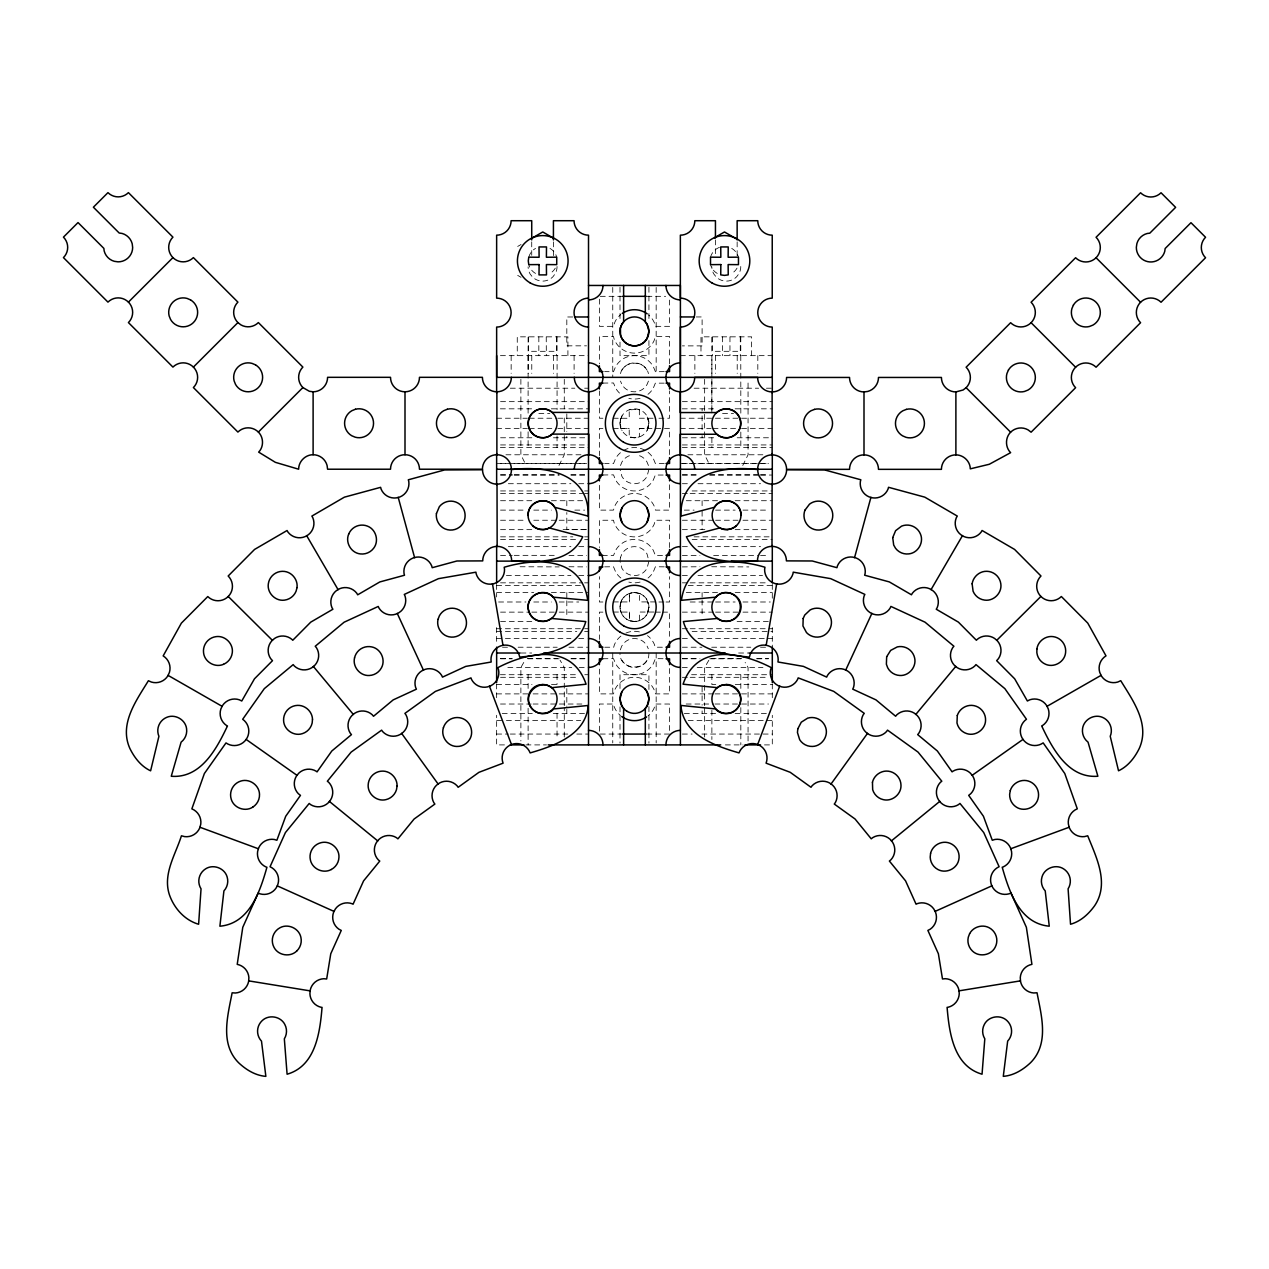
<?xml version="1.0" encoding="UTF-8"?>
<svg xmlns="http://www.w3.org/2000/svg" width="1269" height="1269" viewBox="0 0 1269 1269"><rect width="100%" height="100%" fill="white"/><g stroke="black" fill="none" stroke-linecap="round" stroke-linejoin="round"><path stroke-width="0.75" stroke-dasharray="5 3.75" d="M520.877 379.32L520.877 454.778L526.175 465.501M564.277 737.035L564.277 707.626M564.277 705.675L564.277 667.478L560.089 660.245M704.644 379.32L704.644 454.778L709.942 465.501M748.06 740.969L748.06 667.478L745.141 662.434M648.871 653.012C649.712 671.618 619.256 671.587 619.986 653.012M648.935 469.244L647 476.478A14.467 14.467 0 0 1 621.937 476.478L619.986 469.244M558.979 465.501L564.277 454.778L564.277 414.63M523.78 662.434L520.877 667.478L520.877 740.969M742.746 465.501L748.06 454.778L748.06 379.32M620.351 649.823L621.651 646.286A14.467 14.467 0 0 1 646.698 645.287L648.285 648.713M647.095 430.365L648.935 423.1L646.904 415.899M620.493 373.609C623.555 359.714 645.382 359.714 648.443 373.609M620.874 418.278L619.827 423.338L620.874 428.399L629.234 428.399M648.443 381.097L647 384.586A14.467 14.467 0 0 1 621.937 384.586L620.493 381.097M620.493 465.501L621.937 462.011A14.467 14.467 0 0 1 630.725 455.27M621.033 601.95L619.986 607.01L621.033 612.086M647.888 612.086L648.935 607.01L647.888 601.95M622.016 415.867L620.525 419.341A14.467 14.467 0 0 0 634.294 437.726L638.053 437.313M708.848 660.245L704.644 667.478L704.644 705.675M517.689 246.44L521.036 244.52M613.228 418.231L629.234 418.278L629.202 409.871L638.053 409.364M629.234 409.903L630.566 409.364M638.021 437.282L639.37 436.774L639.338 428.367L669.556 428.367L669.556 455.65M664.258 371.627L655.423 371.738L653.265 366.503A21.7 21.7 0 0 0 615.671 366.503L613.498 371.738L604.663 371.627M602.902 383.095L613.498 382.968L615.671 388.203A21.7 21.7 0 0 0 622.016 395.135M664.258 463.518L655.423 463.629L653.265 458.395A21.7 21.7 0 0 0 615.671 458.395L613.498 463.629L604.663 463.518M602.902 474.987L613.498 474.86L615.671 480.094A21.7 21.7 0 0 0 653.265 480.094L655.359 475.034L666.003 475.034M662.497 555.425L655.423 555.505L653.265 550.27A21.7 21.7 0 0 0 615.671 550.27L613.498 555.505L602.902 555.378M604.663 566.846L613.498 566.751L615.671 571.986A21.7 21.7 0 0 0 623.618 579.917M602.902 658.754L613.498 658.627L615.671 663.861A21.7 21.7 0 0 0 653.265 663.861L655.423 658.627L664.258 658.738M622.762 296.327L599.38 296.327L599.38 326.339L613.466 326.339L614.942 321.945A21.7 21.7 0 0 1 620.779 314.569M646.904 296.327L665.654 296.327M572.731 316.98L566.815 316.98L566.815 345.834L586.548 345.834M696.189 316.949L702.106 316.949L702.106 345.882L682.373 345.882M500.43 355.653L588.515 355.653M680.406 355.653L772.234 355.653M664.226 383.143L655.359 383.143L653.265 388.203A21.7 21.7 0 0 1 645.318 396.15M510.312 388.203L574.841 388.203M584.612 388.203L588.515 388.203M694.095 388.203L758.608 388.203M766.428 388.203L772.298 388.203M500.541 401.654L588.515 401.654M682.357 401.654L772.298 401.654M500.367 408.824L534.201 408.824M551.333 408.824L588.515 408.824M682.278 408.824L716.065 408.824M735.1 408.824L772.298 408.824M538.833 413.535L549.826 413.535M722.553 413.535L733.545 413.535M496.639 418.231L527.365 418.231M529.284 418.231L555.87 418.231M557.789 418.231L588.515 418.231M602.902 418.231L599.38 418.231L599.38 390.947M639.338 418.231L655.312 418.231M658.928 418.231L669.556 418.231L669.556 390.947M680.406 418.231L739.653 418.231M741.572 418.231L772.298 418.231M496.639 428.367L527.365 428.367M529.284 428.367L555.87 428.367M557.789 428.367L588.515 428.367M602.918 428.367L599.38 428.367L599.38 455.65M613.308 428.367L629.202 428.367L629.234 436.774L634.31 437.805A14.467 14.467 0 0 0 648.491 419.674L647.079 416.169A14.467 14.467 0 0 0 621.842 416.184L620.002 423.497L622.032 430.699M680.406 428.367L711.132 428.367M713.051 428.367L739.653 428.367M741.572 428.367L772.298 428.367M639.37 428.399L647.729 428.399L648.776 423.338L647.729 418.278M500.573 437.773L532.012 437.773M553.443 437.773L588.515 437.773M682.373 437.773L715.779 437.773M737.21 437.773L772.298 437.773M500.541 444.943L588.515 444.943M682.357 444.943L772.298 444.943M500.367 447.529L588.515 447.529M682.278 447.529L772.298 447.529M505.95 454.778L581.059 454.778M687.861 454.778L762.97 454.778M500.541 463.455L586.564 463.455M682.357 463.455L768.379 463.455M496.639 463.629L586.595 463.629M680.406 463.629L768.459 463.629M500.541 474.86L512.279 474.86M514.231 474.86L559.201 474.86M570.923 474.86L586.564 474.86M682.357 474.86L697.998 474.86M709.736 474.86L758.608 474.86M760.559 474.86L768.379 474.86M500.541 475.034L512.279 475.034M514.231 475.034L559.201 475.034M570.923 475.034L588.515 475.034M682.357 475.034L697.998 475.034M709.736 475.034L758.608 475.034M760.559 475.034L772.298 475.034M508.361 483.711L570.923 483.711M578.743 483.711L588.515 483.711M682.357 483.711L690.177 483.711M697.998 483.711L760.559 483.711M500.541 490.944L576.792 490.944M584.612 490.944L588.515 490.944M692.144 490.944L772.298 490.944M500.541 493.53L582.661 493.53M584.612 493.53L588.515 493.53M682.357 493.53L688.226 493.53M690.177 493.53L772.298 493.53M500.541 500.716L533.773 500.716M551.38 500.716L582.661 500.716M686.275 500.716L717.556 500.716M735.148 500.716L772.298 500.716M500.541 510.122L525.953 510.122M533.773 510.122L551.38 510.122M574.841 510.122L584.612 510.122M684.324 510.122L694.095 510.122M715.589 510.122L735.148 510.122M742.968 510.122L768.379 510.122M500.541 520.242L525.953 520.242M533.773 520.242L557.234 520.242M559.201 520.242L588.515 520.242M682.357 520.242L713.638 520.242M715.589 520.242L741.017 520.242M742.968 520.242L772.298 520.242M586.548 529.617L566.815 529.617L566.815 512.517M500.541 529.649L531.822 529.649M563.103 529.649L588.515 529.649M682.357 529.649L705.818 529.649M735.148 529.649L768.379 529.649M500.541 536.835L572.874 536.835M584.612 536.835L588.515 536.835M694.095 536.835L772.298 536.835M500.541 539.42L576.792 539.42M584.612 539.42L588.515 539.42M692.144 539.42L772.298 539.42M508.361 546.653L570.923 546.653M578.743 546.653L586.564 546.653M682.357 546.653L690.177 546.653M697.998 546.653L760.559 546.653M500.541 555.505L512.279 555.346M514.231 555.346L555.283 555.346M568.972 555.505L586.564 555.505M682.357 555.505L699.949 555.505M713.638 555.505L758.608 555.346M760.559 555.505L768.379 555.346M520.1 566.751L559.201 566.91M568.972 566.751L586.564 566.91M682.357 566.91L699.949 566.751M711.687 566.751L748.837 566.91M506.41 575.603L570.923 575.603M578.743 575.603L588.515 575.603M682.357 575.603L690.177 575.603M697.998 575.603L762.51 575.603M500.541 582.836L582.661 582.836M584.612 582.836L588.515 582.836M682.357 582.836L688.226 582.836M690.177 582.836L768.379 582.836M496.639 585.421L580.694 585.421M688.226 585.421L772.298 585.421M496.639 592.607L533.773 592.607M551.38 592.607L588.515 592.607M686.275 592.607L717.556 592.607M735.148 592.607L772.298 592.607M498.59 601.998L525.953 601.998M533.773 601.998L551.38 601.998M559.201 601.998L578.743 601.998M602.902 601.998L599.38 601.998L599.38 576.665M613.387 601.918L629.392 601.95L629.392 593.591M655.47 601.918L639.497 601.918L639.497 593.543M658.928 601.998L664.242 601.998M666.019 601.998L669.556 601.998L669.556 576.665M690.177 601.998L713.638 601.998M715.589 601.998L735.148 601.998M742.968 601.998L770.331 601.998M613.466 612.039L629.392 612.086L629.392 620.446L634.468 621.493L639.528 620.446L639.497 612.039L655.391 612.039M500.541 612.134L529.871 612.134M531.822 612.134L557.234 612.134M559.201 612.134L588.515 612.134M602.918 612.134L599.38 612.134L599.38 639.433M655.454 612.134L660.737 612.134M662.513 612.134L669.556 612.134L669.556 639.433M682.357 612.134L713.638 612.134M715.589 612.134L741.017 612.134M742.968 612.134L772.298 612.134M500.541 621.54L531.822 621.54M737.099 621.54L768.379 621.54M496.639 628.726L582.661 628.726M584.612 628.726L588.515 628.726M682.357 628.726L688.226 628.726M690.177 628.726L772.298 628.726M496.639 631.47L576.792 631.47M584.612 631.47L588.515 631.47M692.144 631.47L772.298 631.47M496.639 638.561L570.923 638.561M578.743 638.561L586.564 638.561M682.357 638.561L690.177 638.561M697.998 638.561L772.298 638.561M502.492 647.222L508.361 647.222M518.133 647.222L557.234 647.222M568.972 647.222L588.515 647.222M604.758 647.222L613.736 647.222L614.323 644.922A21.7 21.7 0 0 1 621.064 635.943M662.37 647.222L655.185 647.222L654.423 644.493A21.7 21.7 0 0 0 647.491 635.642M682.357 647.222L701.916 647.222M711.687 647.222L750.788 647.222M760.559 647.222L766.428 647.222M520.94 653.012L531.727 653.012M738.606 653.012L747.98 653.012M500.478 658.627L511.994 658.627M527.365 658.627L557.789 658.627M571.24 658.627L586.595 658.627M682.325 658.627L699.616 658.627M711.132 658.627L741.572 658.627M756.927 658.627L768.459 658.627M500.541 658.801L512.279 658.801M527.92 658.801L559.201 658.801M570.923 658.801L586.564 658.801M682.357 658.801L699.949 658.801M709.736 658.801L741.017 658.801M756.657 658.801L768.379 658.801M507.822 667.478L571.748 667.478M579.203 667.478L586.659 667.478M682.278 667.478L689.733 667.478M697.189 667.478L762.97 667.478M500.367 674.711L577.332 674.711M584.787 674.711L588.515 674.711M691.589 674.711L772.298 674.711M500.541 677.313L578.743 677.313M682.357 677.313L688.226 677.313M690.177 677.313L768.379 677.313M496.639 684.483L532.012 684.483M551.492 684.483L559.296 684.483M715.779 684.483L711.877 684.483L711.877 674.711M735.259 684.483L772.298 684.483M496.639 693.889L531.203 693.889M533.123 693.889L557.789 693.889M559.201 693.889L588.515 693.889M682.325 693.889L713.638 693.889M714.97 693.889L739.653 693.889M741.572 693.889L772.298 693.889M500.478 704.025L531.203 704.025M533.123 704.025L584.676 704.025M686.164 704.025L713.638 704.025M714.97 704.025L739.653 704.025M741.572 704.025L768.459 704.025M502.223 713.432L532.298 713.432M553.236 713.432L584.581 713.416M684.356 713.384L716.065 713.432M735.1 713.432L766.698 713.432M496.639 720.602L504.459 720.602M506.41 720.602L580.694 720.602M688.226 720.602L772.298 720.602M496.639 734.053L508.361 734.053M510.312 734.053L568.972 734.053M576.792 734.053L588.515 734.053M622.762 734.053L599.38 734.053L599.38 704.025L613.53 704.025L613.958 706.072A21.7 21.7 0 0 0 620.255 715.367M646.904 734.053L669.556 734.053L669.556 704.025L655.454 704.025L653.995 708.435A21.7 21.7 0 0 1 648.158 715.795M682.357 734.053L692.144 734.053M701.916 734.053L772.298 734.053M504.459 744.903L496.639 744.903L496.639 715.272M525.953 744.903L546.495 744.903M725.376 744.903L742.968 744.903M764.477 744.903L772.298 744.903L772.298 715.272M664.258 566.846L655.423 566.751L653.265 571.986A21.7 21.7 0 0 1 645.318 579.917M630.519 437.282L634.262 437.773M638.021 409.316L639.37 409.903M639.528 593.591L634.421 592.512L629.361 593.543L629.361 601.918M517.689 275.389L521.036 277.308M648.443 465.501L647 462.011A14.467 14.467 0 0 0 638.212 455.27M772.298 584.454L772.298 598.27M772.298 627.6L772.298 647.222M772.298 683.959L772.298 699.933M757.815 355.653L757.815 373.403M751.629 355.653L751.629 336.84L700.98 336.84L700.98 355.653M740.779 336.84L740.779 351.307L711.83 351.307L711.83 336.84M740.779 355.653L740.826 414.63M740.826 432.047L740.826 447.529M740.826 674.711L740.826 690.193M740.826 707.626L740.826 744.903M740.287 336.84L740.287 355.653M737.146 241.871L737.146 257.242M737.21 355.653L737.21 373.403M729.961 336.84L729.961 355.653M722.553 336.84L722.553 355.653M715.446 239.92L715.446 255.291M715.494 355.653L715.494 373.403M712.321 336.84L712.321 355.653M711.877 373.403L711.877 355.653L711.83 413.535M711.877 379.161L711.877 410.014M711.877 437.773L711.877 447.529M711.877 710.259L711.877 739.478M704.644 707.626L704.644 737.035M702.106 408.824L702.106 410.886M702.106 415.867L702.106 433.363M702.106 435.711L702.106 437.773M702.106 500.716L702.106 508.155M702.106 511.217L702.106 529.649M702.106 592.607L702.106 597.001M702.106 600.031L702.106 617.464M702.106 687.005L702.106 705.215M702.106 710.894L702.106 713.384M694.873 355.653L694.873 373.403M669.556 300.071L669.556 326.339L655.391 326.339L654.978 324.309A21.7 21.7 0 0 0 648.665 314.998M669.556 363.775L669.556 336.475L655.454 336.475L653.995 340.885A21.7 21.7 0 0 1 613.958 338.522L613.53 336.475L599.38 336.475L599.38 363.775M669.556 484.774L669.556 510.122L655.391 510.122L654.978 508.076A21.7 21.7 0 0 0 614.942 505.712L613.466 510.122L599.38 510.122L599.38 484.774M669.556 547.542L669.556 520.242L655.454 520.242L653.995 524.652A21.7 21.7 0 0 1 613.958 522.289L613.53 520.242L599.38 520.242L599.38 547.542M669.556 668.541L669.556 693.889L655.391 693.889L654.978 691.843A21.7 21.7 0 0 0 614.942 689.479L613.466 693.889L599.38 693.889L599.38 668.541M656.168 287.428L656.168 373.451M656.168 653.012L656.168 742.936M648.935 287.27L648.935 321.533M648.935 340.615L648.935 355.653L620.002 355.653L620.002 340.853M648.935 689.511L648.935 674.711L620.002 674.711L620.002 689.749M648.935 706.611L648.935 743.095M639.338 409.871L639.37 418.278M629.361 612.039L629.361 620.414M620.002 287.27L620.002 321.803M620.002 706.896L620.002 743.095M612.753 287.428L612.753 377.353M612.753 653.012L612.753 742.936M574.096 355.653L574.096 373.403M567.909 355.653L567.909 336.84L517.26 336.84L517.26 355.653M566.815 413.868L566.815 431.46M566.815 436.346L566.815 437.726M566.815 500.747L566.815 507.013M566.815 592.639L566.815 597.651M566.815 600.808L566.815 616.496M566.815 688.559L566.815 706.389M566.815 709.355L566.815 713.416M564.277 379.32L564.277 408.824M557.059 336.84L557.059 351.307L528.11 351.307L528.11 336.84M557.091 355.653L557.059 409.665M557.043 435.917L557.043 447.529M557.043 674.711L557.043 684.388M557.043 713.432L557.043 739.478M556.568 336.84L556.568 355.653M553.427 241.871L553.427 257.242M553.474 355.653L553.474 373.403M546.241 336.84L546.336 355.653M538.833 336.84L538.833 355.653M531.727 241.84L531.727 255.291M531.774 355.653L531.774 373.403M528.602 336.84L528.602 355.653M528.158 355.653L528.158 373.403M528.11 355.653L528.11 415.962M528.11 431.825L528.11 447.529M528.11 674.711L528.11 690.431M528.11 708.276L528.11 744.903M511.153 355.653L511.153 373.403M496.639 584.454L496.639 596.969M496.639 627.6L496.639 644.493M496.639 683.959L496.639 699.933M555.283 268.14A14.467 14.467 0 0 1 549.985 273.438M535.518 273.438A14.467 14.467 0 0 1 528.776 264.65M528.776 257.163A14.467 14.467 0 0 1 535.518 248.375M549.985 248.375A14.467 14.467 0 0 1 556.726 257.163M737.019 268.14A14.467 14.467 0 0 1 731.721 273.438M717.255 273.438A14.467 14.467 0 0 1 710.513 264.65M710.513 257.163A14.467 14.467 0 0 1 720.744 246.932M731.721 248.375A14.467 14.467 0 0 1 738.463 257.163M740.763 266.49A14.467 14.467 0 0 1 738.923 273.739L736.654 276.769A14.467 14.467 0 0 1 716.192 277.007L713.86 274.041A14.467 14.467 0 0 1 711.83 266.839M557.043 266.49A14.467 14.467 0 0 1 555.203 273.739L552.935 276.769A14.467 14.467 0 0 1 532.472 277.007L530.141 274.041A14.467 14.467 0 0 1 528.11 266.839M647 660.245A14.467 14.467 0 0 1 621.937 660.245M640.084 398.323A21.7 21.7 0 0 1 628.853 398.323M621.937 370.12A14.467 14.467 0 0 1 647 370.12M625.934 633.057A21.7 21.7 0 0 1 642.558 632.866M640.084 582.09A21.7 21.7 0 0 1 628.853 582.09M620.43 603.505L620.002 607.264L622.032 614.466A14.467 14.467 0 0 0 647.095 614.133L648.935 606.883L646.904 599.666A14.467 14.467 0 0 0 621.842 599.999L620.43 603.505M620.493 557.377L619.986 561.12L621.937 568.369A14.467 14.467 0 0 0 647 568.369L648.935 561.12L647 553.887A14.467 14.467 0 0 0 621.937 553.887L620.493 557.377M622.016 599.634L620.525 603.108A14.467 14.467 0 0 0 634.294 621.493A14.467 14.467 0 0 0 648.491 603.441L647.079 599.936A14.467 14.467 0 0 0 622.016 599.634"/><path stroke-width="1.5" d="M996.736 640.322L1040.897 596.462A14.467 14.467 0 0 0 1061.36 596.525L1087.771 623.111L1105.997 655.867A14.467 14.467 0 0 0 1099.715 672.332L1101.27 675.79A14.467 14.467 0 0 0 1117.735 682.056L1120.749 680.692C1132.947 700.678 1150.237 723.996 1139.276 748.424C1134.724 757.672 1128.062 766.333 1118.528 770.791L1110.232 736.274A14.467 14.467 0 0 0 1102.475 717.35C1094.084 713.654 1083.615 719.65 1082.552 728.755A14.467 14.467 0 0 0 1088.041 742.143L1097.875 776.247C1068.197 778.563 1052.461 748.647 1041.675 725.931L1042.547 725.503A14.467 14.467 0 0 0 1048.242 708.832L1046.576 705.437A14.467 14.467 0 0 0 1029.905 699.758L1027.382 700.996L1014.677 678.804L996.657 660.657L998.497 658.579A14.467 14.467 0 0 0 997.482 640.988L994.658 638.481A14.467 14.467 0 0 0 977.067 639.497L976.4 640.258L958.381 622.111L936.252 609.231L937.204 607.597A14.467 14.467 0 0 0 932.699 590.561L929.447 588.657A14.467 14.467 0 0 0 912.411 593.162L911.459 594.796L889.331 581.916L864.633 575.206L865.141 573.382A14.467 14.467 0 0 0 856.385 558.106L852.736 557.107A14.467 14.467 0 0 0 837.445 565.863L836.953 567.687L812.239 560.977L786.415 560.882A14.467 14.467 0 0 0 771.996 546.368L772.123 484.028M528.174 515.468C527.222 501.493 547.748 495.148 554.743 507.299L588.197 516.134C589.482 472.687 545.067 465.453 511.344 469.625L511.312 471.798A14.467 14.467 0 0 1 498.669 484.076L494.894 484.012A14.467 14.467 0 0 1 482.617 471.386L482.632 469.768L444.61 469.942L408.317 479.793L408.808 481.617A14.467 14.467 0 0 1 400.052 496.909L396.404 497.892A14.467 14.467 0 0 1 381.112 489.136L380.621 487.328L344.359 497.178L311.873 516.086L312.808 517.72A14.467 14.467 0 0 1 308.319 534.757L305.052 536.644A14.467 14.467 0 0 1 288.015 532.155L287.064 530.521L254.577 549.429L228.166 576.015A14.467 14.467 0 0 1 228.246 596.478L272.423 640.353M972.133 775.327L1022.988 739.415A14.467 14.467 0 0 0 1043.166 742.888L1064.77 773.503L1077.286 808.829A14.467 14.467 0 0 0 1068.371 824.025L1069.323 827.689A14.467 14.467 0 0 0 1084.503 836.604L1087.707 835.779C1096.4 857.495 1109.582 883.367 1094.703 905.638C1088.691 913.997 1080.665 921.437 1070.528 924.244L1068.101 888.823A14.467 14.467 0 0 0 1063.596 868.868C1055.935 863.824 1044.609 867.996 1042.039 876.8A14.467 14.467 0 0 0 1045.228 890.917L1049.257 926.18C1019.61 923.515 1009.077 891.409 1002.209 867.219L1003.144 866.949A14.467 14.467 0 0 0 1011.536 851.451L1010.457 847.835A14.467 14.467 0 0 0 994.959 839.444L992.279 840.252L983.427 816.253L968.691 795.362L970.848 793.617A14.467 14.467 0 0 0 972.768 776.105L970.404 773.17A14.467 14.467 0 0 0 952.892 771.251L952.099 771.869L937.347 750.978L917.677 734.608L918.883 733.149A14.467 14.467 0 0 0 917.281 715.605L914.378 713.194A14.467 14.467 0 0 0 896.834 714.796L895.628 716.239L875.959 699.869L852.72 689.146L853.514 687.433A14.467 14.467 0 0 0 847.422 670.889L843.996 669.318A14.467 14.467 0 0 0 827.467 675.409L826.674 677.123L803.42 666.384L777.976 661.99A14.467 14.467 0 0 0 766.175 645.287L776.676 583.835M854.56 557.599L870.915 497.385M935.079 911.412L991.85 885.857A14.467 14.467 0 0 0 1010.981 893.106L1026.367 927.274L1031.919 964.345A14.467 14.467 0 0 0 1020.276 977.558L1020.498 981.334A14.467 14.467 0 0 0 1033.712 992.977L1037.027 992.77C1041.421 1015.755 1049.415 1043.657 1030.571 1062.692C1023.068 1069.751 1013.788 1075.525 1003.287 1076.35L1007.665 1041.119A14.467 14.467 0 0 0 1007.031 1020.673C1000.48 1014.264 988.567 1016.199 984.379 1024.353A14.467 14.467 0 0 0 984.807 1038.819L982.047 1074.208C953.447 1065.928 949.228 1032.411 947.086 1007.348L948.07 1007.253A14.467 14.467 0 0 0 959.253 993.643L958.888 989.883A14.467 14.467 0 0 0 945.262 978.7L942.486 978.97L938.378 953.733L927.877 930.415L930.336 929.13A14.467 14.467 0 0 0 935.554 912.3L933.794 908.953A14.467 14.467 0 0 0 916.964 903.734L916.075 904.21L905.574 880.876L889.379 861.048L890.854 859.859A14.467 14.467 0 0 0 892.615 842.33L890.235 839.412A14.467 14.467 0 0 0 872.707 837.635L871.232 838.825L855.052 818.997L834.288 804.054L835.383 802.516A14.467 14.467 0 0 0 832.559 785.13L829.498 782.925A14.467 14.467 0 0 0 812.097 785.749L811.002 787.272L790.222 772.313L766.079 763.161A14.467 14.467 0 0 0 757.672 744.491L779.689 686.18M621.842 508.108L620.002 515.373L622.032 522.59M647.095 522.257L648.935 514.992L646.904 507.79M621.842 691.891L620.002 699.14L622.032 706.357M647.095 706.024L648.935 698.759L646.904 691.557M622.016 507.743L620.525 511.217A14.467 14.467 0 0 0 634.294 529.601A14.467 14.467 0 0 0 648.491 511.566L647.079 508.06A14.467 14.467 0 0 0 621.842 508.06M845.709 670.111L871.866 613.45M931.065 589.609L962.457 535.677M831.021 784.02L867.504 733.387M1096.067 257.734A14.467 14.467 0 0 0 1096.067 237.271L1140.577 192.761A14.467 14.467 0 0 0 1161.04 192.761L1175.617 207.355L1149.793 233.179L1147.239 233.48A14.467 14.467 0 0 0 1136.881 243.6L1136.342 247.328A14.467 14.467 0 0 0 1164.736 251.421L1165.164 248.502L1190.972 222.694L1205.55 237.271A14.467 14.467 0 0 0 1205.55 257.734L1161.04 302.244A14.467 14.467 0 0 0 1140.577 302.244L1096.067 257.734A14.467 14.467 0 0 1 1075.604 257.734L1031.094 302.244A14.467 14.467 0 0 1 1031.094 322.707L1075.604 367.217A14.467 14.467 0 0 0 1075.604 387.695L1031.094 432.19L1028.096 429.89A14.467 14.467 0 0 0 1010.632 432.19C1005.127 437.646 1005.127 447.211 1010.632 452.668L989.297 464.264L970.293 468.848C970.198 461.281 963.425 454.841 955.89 454.873A14.467 14.467 0 0 0 941.424 469.34L878.481 469.34A14.467 14.467 0 0 0 863.999 454.873L863.999 391.931A14.467 14.467 0 0 1 849.532 377.448L786.59 377.448A14.467 14.467 0 0 1 772.123 391.931L772.123 454.873A14.467 14.467 0 0 1 786.59 469.34L849.532 469.34A14.467 14.467 0 0 1 863.999 454.873M646.904 706.294L645.318 708.308L645.318 744.855M915.837 714.399L955.763 666.431M128.423 302.117L172.933 257.607A14.467 14.467 0 0 1 172.933 237.144L128.423 192.634A14.467 14.467 0 0 1 107.96 192.634L93.383 207.212L119.191 233.02L122.11 233.448A14.467 14.467 0 0 1 132.214 243.791L132.658 247.55A14.467 14.467 0 0 1 118.017 261.842L114.273 261.303A14.467 14.467 0 0 1 104.169 250.945L103.868 248.391L78.028 222.567L63.45 237.144A14.467 14.467 0 0 1 63.45 257.607L107.96 302.117A14.467 14.467 0 0 1 128.423 302.117A14.467 14.467 0 0 1 128.423 322.58L172.933 367.09A14.467 14.467 0 0 1 193.396 367.09L237.906 322.58A14.467 14.467 0 0 1 237.906 302.117L193.396 257.607A14.467 14.467 0 0 1 172.933 257.607M193.396 367.09A14.467 14.467 0 0 1 193.396 387.553L237.906 432.063A14.467 14.467 0 0 1 258.368 432.063L302.879 387.553A14.467 14.467 0 0 1 302.879 367.09L258.368 322.58A14.467 14.467 0 0 1 240.904 324.88L237.906 322.58M891.425 840.871L939.758 801.389M1031.094 322.707A14.467 14.467 0 0 1 1010.632 322.707L966.121 367.217A14.467 14.467 0 0 1 966.121 387.695L963.123 389.98L955.89 391.931A14.467 14.467 0 0 1 941.424 377.448L878.481 377.448A14.467 14.467 0 0 1 867.742 391.439L863.999 391.931M736.512 525.572C732.134 529.665 725.233 530.823 719.935 527.904L686.402 536.755C698.981 563.547 732.514 562.675 757.466 560.787A14.467 14.467 0 0 1 771.996 546.368M531.061 238.731L542.751 231.973L552.776 237.763M714.463 237.763L724.488 231.973L736.179 238.731M1047.004 706.325L1101.08 675.346M1010.727 848.771L1069.196 827.229M958.983 990.851L1020.482 980.858M511.359 469.213A14.467 14.467 0 0 0 496.877 454.73L496.877 391.788A14.467 14.467 0 0 1 482.41 377.321L419.468 377.321A14.467 14.467 0 0 1 405.001 391.788L405.001 454.73A14.467 14.467 0 0 0 390.519 469.213L327.576 469.213L327.085 465.453A14.467 14.467 0 0 0 313.11 454.73C305.369 454.683 298.596 461.456 298.643 469.213L275.357 462.328L258.67 452.129C263.952 446.704 263.714 437.361 258.368 432.063M666.019 371.611L669.556 371.563L669.556 365.726M602.902 383.095L599.38 383.143L599.38 388.996M666.019 463.502L669.556 463.455L669.556 457.601M602.902 474.987L599.38 475.034L599.38 480.872M666.019 555.378L669.556 555.346L669.556 549.493M602.902 566.878L599.38 566.91L599.38 570.812M602.902 658.754L599.38 658.801L599.38 664.655M588.515 285.462L680.406 285.462L680.406 744.903M622.762 296.327L646.159 296.327M574.714 316.98L588.515 316.98M680.406 316.949L694.222 316.949M496.639 355.653L496.687 377.353L772.298 377.353M666.003 383.143L669.556 383.143L669.556 388.996M496.639 469.244L772.298 469.244M666.003 475.034L669.556 475.034L669.556 480.872M588.515 546.606A14.467 14.467 0 0 1 602.997 561.072L665.939 561.072A14.467 14.467 0 0 1 680.406 546.606M496.639 561.12L539.642 561.12M545.511 561.12L604.25 561.12M664.67 561.12L723.409 561.12M731.23 561.12L772.298 561.12M602.965 647.222L599.38 647.222L599.38 641.368M665.955 647.222L669.556 647.222L669.556 641.368M496.639 653.012L520.1 653.012M543.56 653.012L725.376 653.012M748.837 653.012L772.298 653.012M622.762 734.053L646.159 734.053M510.312 744.903L524.002 744.903M548.192 744.903L720.729 744.903M744.919 744.903L760.559 744.903M602.902 371.611L599.38 371.563L599.38 365.726M602.902 463.502L599.38 463.455L599.38 457.601M602.902 555.378L599.38 555.346L599.38 549.493M666.019 566.878L669.556 566.91L669.556 572.763M666.019 658.754L669.556 658.801L669.556 664.655M729.025 500.969L725.249 500.747A14.467 14.467 0 0 0 723.822 529.347M723.679 529.411L727.454 529.617M405.001 391.788A14.467 14.467 0 0 1 390.519 377.321L327.576 377.321A14.467 14.467 0 0 1 313.11 391.788L309.366 391.296L302.879 387.553M248.676 980.874L310.175 990.883M199.947 827.245L258.416 848.787M489.453 686.196L511.47 744.522A14.467 14.467 0 0 1 530.141 752.914C554.172 745.918 585.881 734.957 588.245 705.469L553.744 708.943C549.81 713.543 542.926 714.875 537.406 712.591A14.467 14.467 0 0 1 529.665 704.676C523.859 691.938 540.848 678.788 551.666 687.687L586.088 684.213C572.033 643.082 527.904 651.917 497.797 667.668L498.527 669.715A14.467 14.467 0 0 1 491.008 685.641L487.455 686.926A14.467 14.467 0 0 1 471.513 679.407L470.973 677.884L435.426 691.399L404.906 713.384L406.001 714.907A14.467 14.467 0 0 1 403.177 732.308L400.116 734.513A14.467 14.467 0 0 1 382.73 731.69L381.62 730.151L351.132 752.105L327.354 781.228L328.814 782.418A14.467 14.467 0 0 1 330.575 799.962L328.195 802.88A14.467 14.467 0 0 1 310.667 804.657L309.208 803.451L285.414 832.575L270.043 866.743A14.467 14.467 0 0 1 277.292 885.873L334.064 911.428M168.079 675.378L222.138 706.341M492.483 583.851L502.984 645.302A14.467 14.467 0 0 0 491.182 662.021L465.739 666.399L442.484 677.138L441.691 675.425A14.467 14.467 0 0 0 425.163 669.334L421.72 670.92A14.467 14.467 0 0 0 415.629 687.449L416.422 689.162L393.2 699.885L373.514 716.271L372.309 714.812A14.467 14.467 0 0 0 354.765 713.21L351.862 715.621A14.467 14.467 0 0 0 350.26 733.181L351.465 734.624L331.796 751.01L317.044 771.901L316.267 771.266A14.467 14.467 0 0 0 298.754 773.186L296.391 776.136A14.467 14.467 0 0 0 298.294 793.648L300.467 795.377L285.715 816.268L276.88 840.268L274.183 839.459A14.467 14.467 0 0 0 258.702 847.851L257.623 851.467A14.467 14.467 0 0 0 265.998 866.965L266.934 867.25C260.066 891.425 249.549 923.546 219.886 926.211L223.915 890.933A14.467 14.467 0 0 0 227.103 876.831C224.534 868.028 213.208 863.856 205.562 868.884A14.467 14.467 0 0 0 201.041 888.855L198.614 924.26C184.655 920.184 174.123 908.271 169.411 894.772C162.591 874.135 175.423 854.83 181.435 835.795L184.639 836.62A14.467 14.467 0 0 0 199.836 827.705L200.788 824.041A14.467 14.467 0 0 0 191.857 808.861L204.372 773.535L225.993 742.92A14.467 14.467 0 0 0 246.154 739.446L297.009 775.343M532.647 525.604C537.009 529.681 543.925 530.854 549.223 527.92L582.741 536.787C570.178 563.563 536.644 562.69 511.677 560.803A14.467 14.467 0 0 0 497.147 546.384L497.02 484.044M329.385 801.421L377.718 840.887M966.121 387.695L1010.632 432.19M313.38 666.463L353.321 714.415M644.811 688.797L647.079 691.827M621.842 705.992L623.618 708.356L623.618 744.855M401.638 733.403L438.122 784.036M306.686 535.692L338.077 589.641M397.276 613.466L423.434 670.127M398.228 497.4L414.598 557.63M740.969 515.452C741.921 501.477 721.411 495.132 714.399 507.283L680.945 516.118C679.661 472.655 724.091 465.422 757.815 469.609L757.847 471.782A14.467 14.467 0 0 0 770.473 484.06L774.249 483.997A14.467 14.467 0 0 0 786.526 471.37L786.51 469.752L824.549 469.911L860.842 479.777L860.35 481.601A14.467 14.467 0 0 0 869.106 496.893L872.739 497.876A14.467 14.467 0 0 0 888.03 489.12L888.522 487.296L924.784 497.147L957.286 516.071L956.334 517.689A14.467 14.467 0 0 0 960.839 534.725L964.091 536.628A14.467 14.467 0 0 0 981.127 532.123L982.079 530.49L1014.566 549.414L1040.977 575.999A14.467 14.467 0 0 0 1040.897 596.462M955.89 391.931L955.89 454.873M772.298 392.993L772.234 327.069A14.467 14.467 0 0 1 757.767 312.602A14.467 14.467 0 0 1 772.234 298.136L772.234 235.177A14.467 14.467 0 0 1 757.767 220.711L737.146 220.711L737.146 239.936M772.298 453.604L772.298 484.885M772.298 545.48L772.298 582.836M772.298 647.142L772.298 682.548M715.446 238.001L715.446 220.711L694.825 220.711A14.467 14.467 0 0 1 680.358 235.177L680.358 298.136A14.467 14.467 0 0 1 694.825 312.602A14.467 14.467 0 0 1 680.358 327.069L680.358 377.353M645.318 285.414L645.318 321.929L647.079 324.277A14.467 14.467 0 0 1 646.904 338.744L644.573 341.726A14.467 14.467 0 0 1 624.11 341.472L621.842 338.442A14.467 14.467 0 0 1 622.016 323.976L623.618 321.961L623.618 285.414M588.515 744.903L588.515 235.177A14.467 14.467 0 0 1 574.048 220.711L553.427 220.711L553.427 239.936M531.727 239.92L531.727 220.711L511.106 220.711A14.467 14.467 0 0 1 496.639 235.177L496.639 298.136A14.467 14.467 0 0 1 511.106 312.602A14.467 14.467 0 0 1 496.639 327.069L496.639 392.993M496.639 453.604L496.639 484.885M496.639 545.48L496.639 582.836M496.639 647.142L496.639 682.548M313.11 391.788L313.11 454.73M588.515 327.069A14.467 14.467 0 0 1 574.048 312.602A14.467 14.467 0 0 1 588.515 298.136M228.246 596.478A14.467 14.467 0 0 1 207.783 596.557L181.372 623.142L163.162 655.899A14.467 14.467 0 0 1 169.427 672.364L167.889 675.806A14.467 14.467 0 0 1 151.423 682.072L148.394 680.723C136.211 700.694 118.921 724.012 129.866 748.44C134.419 757.704 141.081 766.365 150.614 770.822L158.911 736.306A14.467 14.467 0 0 1 166.667 717.366C175.059 713.67 185.544 719.666 186.591 728.771A14.467 14.467 0 0 1 181.102 742.159L171.267 776.263C200.962 778.579 216.682 748.662 227.468 725.963L226.596 725.535A14.467 14.467 0 0 1 220.901 708.863L222.567 705.469A14.467 14.467 0 0 1 239.254 699.774L241.76 701.011L254.466 678.82L272.486 660.673L270.646 658.595A14.467 14.467 0 0 1 271.661 641.019L274.485 638.497A14.467 14.467 0 0 1 292.076 639.528L292.742 640.274L310.762 622.127L332.89 609.247L331.939 607.613A14.467 14.467 0 0 1 336.444 590.593L339.711 588.689A14.467 14.467 0 0 1 356.748 593.194L357.684 594.812L379.812 581.948L404.51 575.238L404.018 573.414A14.467 14.467 0 0 1 412.774 558.122L416.422 557.139A14.467 14.467 0 0 1 431.698 565.895L432.206 567.703L456.919 560.993L482.728 560.898A14.467 14.467 0 0 1 497.147 546.384M277.292 885.873A14.467 14.467 0 0 1 258.162 893.138L242.776 927.29L237.224 964.361A14.467 14.467 0 0 1 248.883 977.574L248.645 981.349A14.467 14.467 0 0 1 235.431 993.008L232.132 992.802C227.738 1015.787 219.727 1043.689 238.572 1062.708C246.075 1069.783 255.37 1075.541 265.856 1076.366L261.493 1041.135A14.467 14.467 0 0 1 262.112 1020.688C268.663 1014.28 280.576 1016.215 284.779 1024.369A14.467 14.467 0 0 1 284.335 1038.835L287.095 1074.224C315.711 1065.96 319.931 1032.427 322.056 1007.38L321.089 1007.285A14.467 14.467 0 0 1 309.906 993.675L310.27 989.915A14.467 14.467 0 0 1 323.881 978.732L326.672 979.002L330.765 953.765L341.266 930.431L338.823 929.146A14.467 14.467 0 0 1 333.588 912.316L335.349 908.985A14.467 14.467 0 0 1 352.179 903.75L353.068 904.226L363.568 880.908L379.764 861.08L378.305 859.874A14.467 14.467 0 0 1 376.528 842.346L378.923 839.428A14.467 14.467 0 0 1 396.451 837.651L397.911 838.857L414.106 819.028L434.87 804.07L433.76 802.531A14.467 14.467 0 0 1 436.584 785.146L439.661 782.941A14.467 14.467 0 0 1 457.046 785.765L458.141 787.303L478.936 772.329L503.079 763.177A14.467 14.467 0 0 1 511.47 744.522M246.154 739.446A14.467 14.467 0 0 0 242.68 719.269L264.285 688.67L293.187 664.607L294.392 666.066A14.467 14.467 0 0 0 311.936 667.668L314.839 665.257A14.467 14.467 0 0 0 316.441 647.698L315.235 646.254L344.121 622.207L378.241 606.455L379.034 608.168A14.467 14.467 0 0 0 395.563 614.259L398.989 612.673A14.467 14.467 0 0 0 405.081 596.144L404.288 594.431L438.439 578.664L475.923 572.176L476.161 573.762A14.467 14.467 0 0 0 490.373 584.184L494.101 583.613A14.467 14.467 0 0 0 504.523 569.4L504.19 567.259C536.755 557.519 581.773 557.265 587.721 600.332L553.268 597.176C544.338 586.373 525.16 596.033 528.427 609.659A14.467 14.467 0 0 0 534.519 618.907C539.499 622.191 546.511 622.207 551.254 618.431L585.786 621.588C577.839 650.093 544.623 654.82 519.703 657.104A14.467 14.467 0 0 0 502.984 645.302M991.85 885.857A14.467 14.467 0 0 1 999.115 866.711L983.729 832.543L959.951 803.436L958.492 804.625A14.467 14.467 0 0 1 940.964 802.865L938.568 799.93A14.467 14.467 0 0 1 940.329 782.402L941.804 781.212L918.026 752.089L887.523 730.135L886.428 731.658A14.467 14.467 0 0 1 869.027 734.481L865.966 732.276A14.467 14.467 0 0 1 863.142 714.891L864.252 713.352L833.733 691.383L798.169 677.868L797.63 679.375A14.467 14.467 0 0 1 781.688 686.894L778.135 685.625A14.467 14.467 0 0 1 770.616 669.683L771.346 667.653C741.239 651.885 697.109 643.05 683.055 684.197L717.477 687.671C728.311 678.756 745.284 691.906 739.478 704.644A14.467 14.467 0 0 1 731.753 712.575C726.217 714.859 719.349 713.527 715.415 708.927L680.914 705.437C683.277 734.941 714.97 745.886 739.018 752.898A14.467 14.467 0 0 1 757.672 744.491M1022.988 739.415A14.467 14.467 0 0 1 1026.462 719.253L1004.858 688.639L975.972 664.591L974.751 666.035A14.467 14.467 0 0 1 957.207 667.653L954.304 665.226A14.467 14.467 0 0 1 952.702 647.682L953.907 646.238L925.022 622.175L890.901 606.423L890.108 608.152A14.467 14.467 0 0 1 873.58 614.228L870.153 612.657A14.467 14.467 0 0 1 864.062 596.113L864.855 594.4L830.703 578.648L793.22 572.16L792.982 573.747A14.467 14.467 0 0 1 778.769 584.168L775.042 583.581A14.467 14.467 0 0 1 764.62 569.384L764.953 567.243C732.387 557.503 687.386 557.234 681.421 600.3L715.89 597.16C724.805 586.341 743.983 596.018 740.715 609.628A14.467 14.467 0 0 1 734.624 618.875C729.612 622.111 722.6 622.413 717.905 618.415L683.372 621.572C691.304 650.077 724.52 654.788 749.456 657.088A14.467 14.467 0 0 1 766.175 645.287M729.167 500.906A14.467 14.467 0 0 1 727.597 529.554M405.001 454.73A14.467 14.467 0 0 1 419.468 469.213L482.41 469.213A14.467 14.467 0 0 1 496.877 454.73M574.302 469.213A14.467 14.467 0 0 1 588.768 454.73L588.768 434.109L552.269 434.109L549.905 435.886A14.467 14.467 0 0 1 532.71 412.901L535.74 410.648A14.467 14.467 0 0 1 550.207 410.823L552.237 412.409L588.768 412.409L588.768 391.788A14.467 14.467 0 0 1 574.302 377.321M511.359 377.321A14.467 14.467 0 0 1 496.877 391.788M1075.604 367.217A14.467 14.467 0 0 1 1096.067 367.217L1140.577 322.707A14.467 14.467 0 0 1 1140.577 302.244M772.123 391.931A14.467 14.467 0 0 1 757.641 377.448L694.698 377.448A14.467 14.467 0 0 1 680.232 391.931L680.232 412.552L716.731 412.552C722.204 407.492 731.388 407.983 736.528 413.297A14.467 14.467 0 0 1 736.29 433.76L733.26 436.013A14.467 14.467 0 0 1 718.793 435.838L716.763 434.252L680.232 434.252L680.232 454.873A14.467 14.467 0 0 1 694.698 469.34M757.641 469.34A14.467 14.467 0 0 1 772.123 454.873M588.515 638.497A14.467 14.467 0 0 1 602.997 652.964A14.467 14.467 0 0 1 588.515 667.431M588.515 362.839A14.467 14.467 0 0 1 602.997 377.305A14.467 14.467 0 0 1 588.515 391.772M680.406 667.431A14.467 14.467 0 0 1 665.939 652.964A14.467 14.467 0 0 1 680.406 638.497M602.997 561.072A14.467 14.467 0 0 1 588.515 575.555M680.406 575.555A14.467 14.467 0 0 1 665.939 561.072M680.406 391.772A14.467 14.467 0 0 1 665.939 377.305A14.467 14.467 0 0 1 680.406 362.839M665.939 744.855A14.467 14.467 0 0 1 680.406 730.373M588.515 454.73A14.467 14.467 0 0 1 602.997 469.197A14.467 14.467 0 0 1 588.515 483.663M588.515 730.373A14.467 14.467 0 0 1 602.997 744.855M680.406 483.663A14.467 14.467 0 0 1 665.939 469.197A14.467 14.467 0 0 1 680.406 454.73M602.997 285.414A14.467 14.467 0 0 1 588.515 299.896M680.406 299.896A14.467 14.467 0 0 1 665.939 285.414M646.635 716.922A21.7 21.7 0 0 1 621.747 716.541M622.286 313.443A21.7 21.7 0 0 1 647.19 313.824M892.726 537.596L893.677 545.02L895.549 548.303A14.467 14.467 0 0 0 908.905 553.887C918.01 552.887 924.086 542.466 920.453 534.043A14.467 14.467 0 0 0 901.577 526.143L895.613 530.68L892.726 537.596M972.133 583.819L973.085 591.243A14.467 14.467 0 0 0 984.538 600.094C993.595 601.49 1002.161 592.988 1000.829 583.914A14.467 14.467 0 0 0 984.633 571.399C978.304 572.256 973.037 577.49 972.133 583.819M1036.884 649.014L1036.868 652.789A14.467 14.467 0 0 0 1045.64 664.306C1054.031 668.002 1064.501 662.006 1065.563 652.9A14.467 14.467 0 0 0 1053.159 636.626C1045.497 635.531 1037.868 641.337 1036.884 649.014M436.425 513.612C435.584 519.957 439.248 526.413 445.118 528.935A14.467 14.467 0 0 0 459.489 527.158C466.897 521.765 466.992 509.694 459.664 504.205A14.467 14.467 0 0 0 439.344 506.712L436.425 513.612M539.103 264.571L539.008 274.897L546.495 274.897L546.4 264.571L556.726 264.65L556.726 257.163L546.4 257.258L546.495 246.932L539.008 246.932L539.103 257.258L528.776 257.163L528.285 260.906L528.776 264.65L539.103 264.571M720.84 264.571L720.744 274.897L724.488 275.389L728.232 274.897L728.136 264.571L738.463 264.65L738.463 257.163L728.136 257.258L728.232 246.932L720.744 246.932L720.84 257.258L710.513 257.163L710.513 264.65L720.84 264.571M797.804 728.818L797.455 732.578L799.692 739.732A14.467 14.467 0 0 0 812.509 746.442C821.678 746.235 828.625 736.353 825.722 727.66A14.467 14.467 0 0 0 807.592 718.175L801.278 722.188L797.804 728.818M312.507 719.253L312.158 723.029A14.467 14.467 0 0 1 302.339 733.656C293.631 736.543 283.78 729.58 283.59 720.411A14.467 14.467 0 0 1 297.469 705.374C305.21 705.025 312.237 711.512 312.507 719.253M354.543 657.85C352.354 666.764 360.079 676.044 369.231 675.505A14.467 14.467 0 0 0 381.461 667.78C385.887 659.737 380.827 648.776 371.849 646.936A14.467 14.467 0 0 0 354.543 657.85M872.453 782.227L872.675 789.715A14.467 14.467 0 0 0 883.208 799.629C892.091 801.897 901.45 794.267 900.99 785.114A14.467 14.467 0 0 0 886.095 771.076C879.703 771.314 873.944 776.009 872.453 782.227M930.574 853.402L930.193 857.162A14.467 14.467 0 0 0 937.807 869.455C945.786 873.944 956.794 868.995 958.729 860.033A14.467 14.467 0 0 0 947.975 842.632C940.44 840.808 932.303 845.852 930.574 853.402M438.043 619.335C436.203 626.854 441.231 635.023 448.766 636.752A14.467 14.467 0 0 0 462.63 632.612C469.054 626.061 467.135 614.148 458.981 609.945A14.467 14.467 0 0 0 439.375 615.814L438.043 619.335M620.43 327.846L620.541 335.349L622.032 338.807A14.467 14.467 0 0 0 647.095 338.474L648.935 331.225L646.904 324.007A14.467 14.467 0 0 0 621.842 324.341L620.43 327.846M803.166 618.511L802.96 625.998L806.513 632.596A14.467 14.467 0 0 0 820.377 636.737C829.339 634.786 834.272 623.777 829.767 615.782A14.467 14.467 0 0 0 810.161 609.929L804.72 615.068L803.166 618.511M397.086 786.003L396.467 789.73A14.467 14.467 0 0 1 385.935 799.644C377.052 801.913 367.709 794.283 368.153 785.13A14.467 14.467 0 0 1 383.048 771.108C390.789 771.298 397.356 778.262 397.086 786.003M886.666 656.723L886.381 664.21L887.681 667.748A14.467 14.467 0 0 0 899.911 675.489C909.064 676.012 916.789 666.733 914.6 657.834A14.467 14.467 0 0 0 897.294 646.904L890.664 650.394L886.666 656.723M957.286 715.51L956.985 722.997A14.467 14.467 0 0 0 966.804 733.625C975.512 736.512 985.363 729.548 985.569 720.395A14.467 14.467 0 0 0 971.689 705.358C965.281 705.136 959.221 709.419 957.286 715.51M1010.283 790.587L1009.648 794.299A14.467 14.467 0 0 0 1016.374 807.116C1024.035 812.144 1035.361 807.972 1037.915 799.169A14.467 14.467 0 0 0 1028.398 781.054C1021.022 778.706 1012.535 783.163 1010.283 790.587M443.42 727.676C440.517 736.385 447.465 746.251 456.634 746.458A14.467 14.467 0 0 0 469.451 739.748C474.495 732.102 470.355 720.76 461.551 718.191A14.467 14.467 0 0 0 443.42 727.676M804.974 510.154C802.611 516.102 804.578 523.256 809.67 527.143A14.467 14.467 0 0 0 824.025 528.919C832.527 525.509 835.573 513.818 829.799 506.696A14.467 14.467 0 0 0 809.495 504.174L804.974 510.154M297.025 587.61L296.058 591.275A14.467 14.467 0 0 1 284.605 600.126C275.547 601.522 266.982 593.004 268.314 583.946A14.467 14.467 0 0 1 284.51 571.431C292.203 572.367 298.056 579.949 297.025 587.61M348.705 534.075C345.057 542.482 351.132 552.919 360.253 553.918A14.467 14.467 0 0 0 373.594 548.319C379.288 541.133 376.116 529.49 367.582 526.175A14.467 14.467 0 0 0 348.705 534.075M969.627 933.651L968.295 937.188A14.467 14.467 0 0 0 972.451 951.036C979.018 957.445 990.93 955.509 995.118 947.356A14.467 14.467 0 0 0 989.217 927.766C982.428 924.054 973.26 926.814 969.627 933.651M1008.427 370.072L1006.936 373.546A14.467 14.467 0 0 0 1024.432 391.471L1027.953 390.075A14.467 14.467 0 0 0 1031.221 367.344A14.467 14.467 0 0 0 1008.427 370.072M1073.4 305.099L1071.908 308.573A14.467 14.467 0 0 0 1089.405 326.498L1092.926 325.102A14.467 14.467 0 0 0 1096.194 302.371A14.467 14.467 0 0 0 1073.4 305.099M296.692 951.068C290.141 957.476 278.228 955.541 274.025 947.372A14.467 14.467 0 0 1 279.926 927.782C287.92 923.293 298.929 928.242 300.864 937.204A14.467 14.467 0 0 1 296.692 951.068M252.769 807.132C245.107 812.176 233.782 808.004 231.228 799.2A14.467 14.467 0 0 1 240.745 781.085C249.454 778.198 259.304 785.162 259.51 794.331A14.467 14.467 0 0 1 252.769 807.132M355.479 409.237L351.973 410.648A14.467 14.467 0 0 0 351.672 435.711L355.146 437.186A14.467 14.467 0 0 0 373.53 423.434A14.467 14.467 0 0 0 355.479 409.237M447.37 409.237L443.849 410.648A14.467 14.467 0 0 0 443.547 435.711L447.021 437.186A14.467 14.467 0 0 0 465.406 423.434A14.467 14.467 0 0 0 447.37 409.237M814.492 409.379L810.97 410.775A14.467 14.467 0 0 0 810.669 435.838L814.143 437.329A14.467 14.467 0 0 0 832.527 423.576A14.467 14.467 0 0 0 814.492 409.379M906.367 409.379L902.862 410.775A14.467 14.467 0 0 0 902.56 435.838L906.034 437.329A14.467 14.467 0 0 0 924.419 423.576A14.467 14.467 0 0 0 906.367 409.379M331.352 869.487C323.357 873.976 312.348 869.027 310.413 860.065A14.467 14.467 0 0 1 321.168 842.648C330.051 840.379 339.41 848.025 338.966 857.178A14.467 14.467 0 0 1 331.352 869.487M223.503 664.322C215.111 668.017 204.642 662.021 203.579 652.916A14.467 14.467 0 0 1 215.984 636.641C225.041 635.246 233.607 643.748 232.275 652.821A14.467 14.467 0 0 1 223.503 664.322M542.815 684.483L539.055 684.927A14.467 14.467 0 0 0 542.355 713.416L546.098 712.988A14.467 14.467 0 0 0 542.815 684.483M726.582 684.483L722.822 684.927A14.467 14.467 0 0 0 726.122 713.416L729.865 712.988A14.467 14.467 0 0 0 726.582 684.483M729.025 409.078L725.249 408.872A14.467 14.467 0 0 0 723.679 437.519L727.454 437.726A14.467 14.467 0 0 0 729.025 409.078M545.258 409.078L541.482 408.872A14.467 14.467 0 0 0 539.912 437.519L543.671 437.726A14.467 14.467 0 0 0 545.258 409.078M545.258 500.969L541.482 500.747A14.467 14.467 0 0 0 539.912 529.411L543.671 529.617A14.467 14.467 0 0 0 545.258 500.969M729.025 592.845L725.249 592.639A14.467 14.467 0 0 0 723.679 621.287L727.549 621.334A14.467 14.467 0 0 0 729.025 592.845M545.258 592.845L541.482 592.639A14.467 14.467 0 0 0 539.912 621.287L543.671 621.493A14.467 14.467 0 0 0 545.258 592.845M190.556 299.896L187.082 298.421A14.467 14.467 0 0 0 169.142 315.918L170.554 319.423A14.467 14.467 0 0 0 193.269 322.707A14.467 14.467 0 0 0 190.556 299.896M255.529 364.869L252.055 363.394A14.467 14.467 0 0 0 234.115 380.89L235.526 384.396A14.467 14.467 0 0 0 258.242 387.68A14.467 14.467 0 0 0 255.529 364.869M530.093 282.844A25.317 25.317 0 0 0 568.068 260.906A25.317 25.317 0 0 0 530.093 238.984A25.317 25.317 0 0 0 530.093 282.844M711.83 282.844A25.317 25.317 0 0 0 749.805 260.906A25.317 25.317 0 0 0 711.83 238.984A25.317 25.317 0 0 0 711.83 282.844M623.46 442.135A21.7 21.7 0 0 0 656.01 423.338A21.7 21.7 0 0 0 623.46 404.541A21.7 21.7 0 0 0 623.46 442.135M619.827 448.401A28.933 28.933 0 0 0 663.243 423.338A28.933 28.933 0 0 0 619.827 398.276A28.933 28.933 0 0 0 619.827 448.401M623.602 625.807A21.7 21.7 0 0 0 656.168 607.01A21.7 21.7 0 0 0 623.602 588.213A21.7 21.7 0 0 0 623.602 625.807M619.986 632.073A28.933 28.933 0 0 0 663.401 607.01A28.933 28.933 0 0 0 619.986 581.948A28.933 28.933 0 0 0 619.986 632.073M627.076 711.354A14.467 14.467 0 0 0 648.935 699.076A14.467 14.467 0 0 0 627.378 686.291A14.467 14.467 0 0 0 627.076 711.354"/></g></svg>
